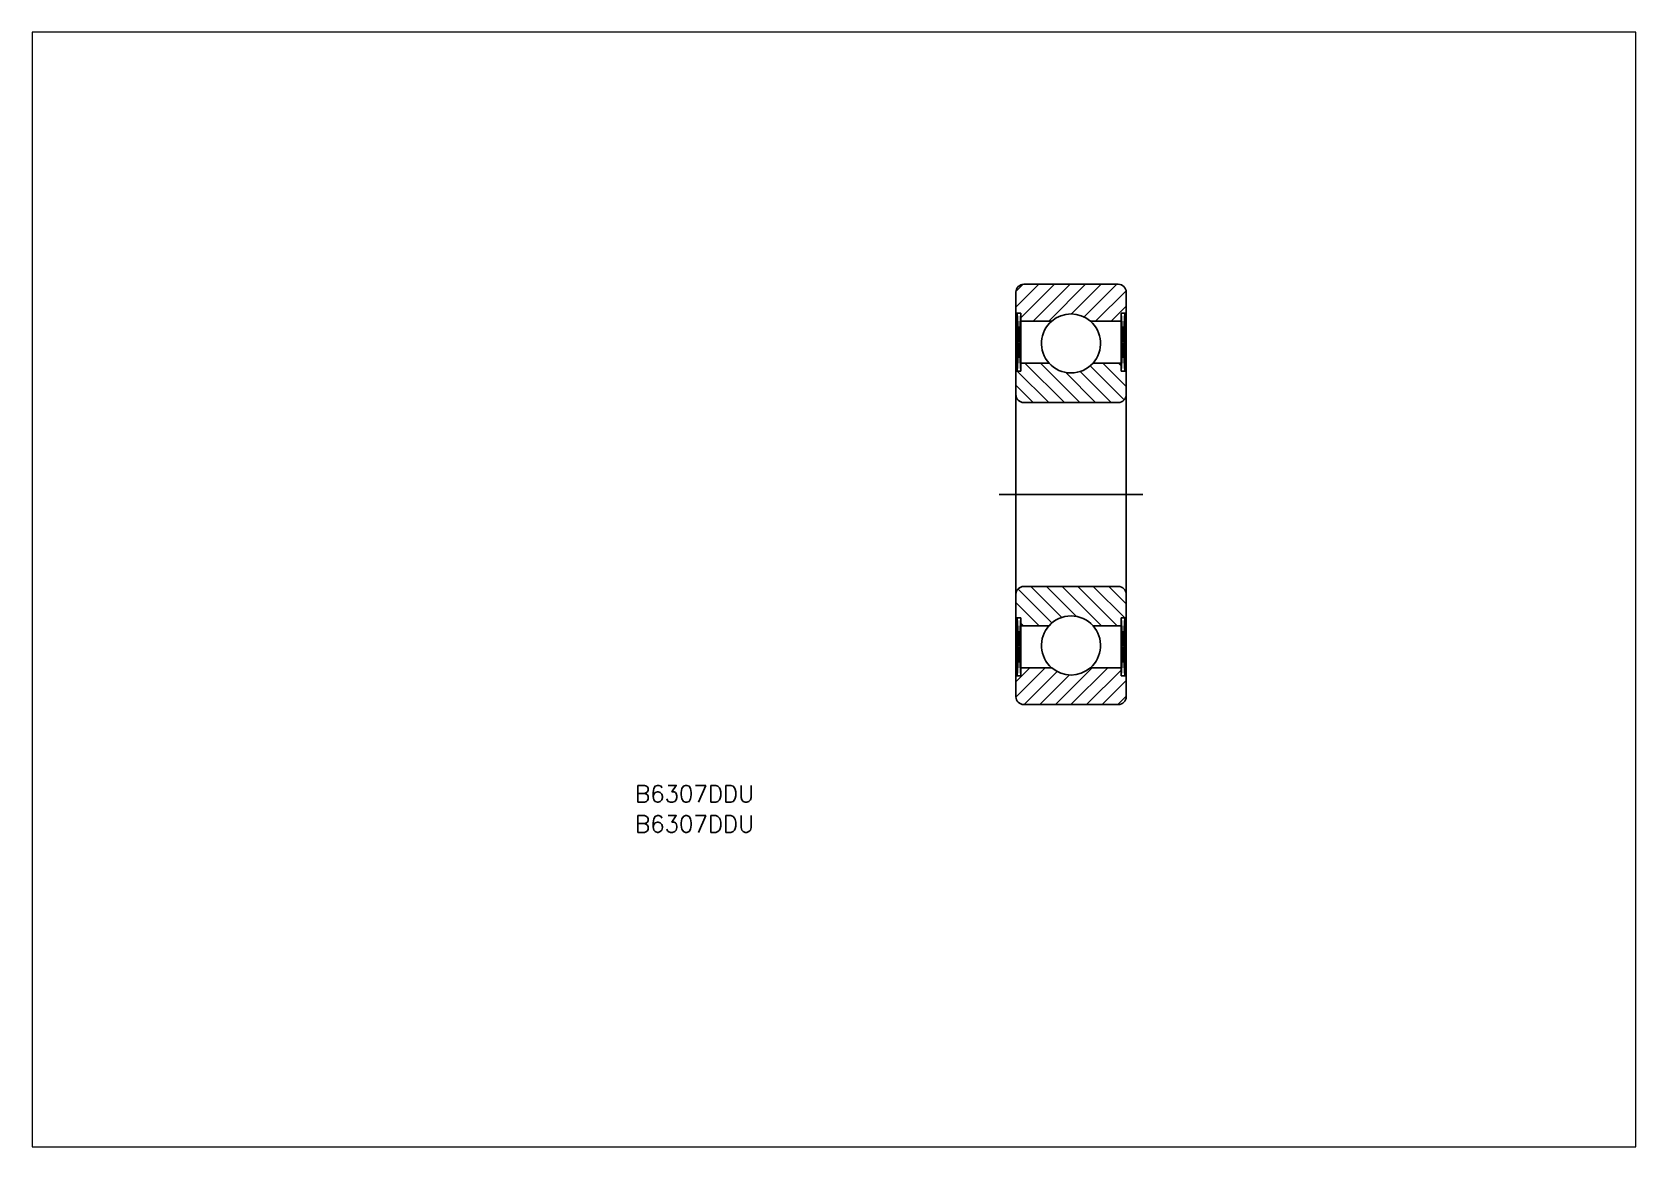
# Paper-space layout 'レイアウト1' of a CAD drawing. Extents: x 1.12 to 10.1, y 0.78 to 7.02.
# The model-space entities are those that its viewports show. They can reach past a viewport. Long polylines and large blocks are cut down to what shows.
import ezdxf

# ---------------------------------------------------------------- set-up
doc = ezdxf.new("R2010")
doc.units = 0
doc.header["$MEASUREMENT"] = 0
doc.linetypes.add('CENTER', pattern=[17.5, 13, -1.5, 1.5, -1.5])
doc.layers.get('0').update_dxf_attribs({"linetype": 'CONTINUOUS'})
doc.layers.add('CENTER', color=1, linetype='CENTER')
doc.styles.get("Standard").update_dxf_attribs({"font": 'txt.shx', "bigfont": '@extfont2.shx'})

msp = doc.modelspace()

# ---------------------------------------------------------------- linework, layer by layer
at = {"color": 3, "linetype": 'Continuous'}
for p, q in [((183.12, 158.73), (187.49, 163.09)), ((183.13, 161.7), (184.51, 163.09)), ((184.09, 156.73), (190.46, 163.09)), ((186.43, 156.09), (193.43, 163.09)), ((189.39, 156.09), (196.39, 163.09)), ((193.74, 157.46), (199.36, 163.09)), ((196.12, 156.88), (202.33, 163.09)), ((198.3, 156.09), (204.1, 161.88)), ((201.27, 156.09), (204.12, 158.94)), ((183.36, 157.62), (184.09, 146.59)), ((184.09, 157.62), (183.36, 146.59)), ((203.16, 157.62), (203.88, 146.59)), ((203.88, 157.62), (203.16, 146.59)), ((189.38, 140.59), (183.38, 146.59)), ((192.35, 140.59), (184.85, 148.09)), ((195.32, 140.59), (187.82, 148.09)), ((203.73, 141.09), (197.25, 147.57)), ((204.12, 143.67), (199.7, 148.09)), ((203.16, 147.6), (202.67, 148.09)), ((186.41, 140.59), (183.12, 143.88)), ((198.29, 140.59), (192.54, 146.35)), ((201.26, 140.59), (195.35, 146.5)), ((189.98, 98.63), (183.51, 105.1)), ((191.89, 99.69), (185.99, 105.59)), ((194.68, 99.87), (188.96, 105.59)), ((199.43, 98.09), (191.93, 105.59)), ((202.39, 98.09), (194.89, 105.59)), ((203.86, 99.59), (197.86, 105.59)), ((204.12, 102.3), (200.83, 105.59)), ((187.55, 98.09), (183.12, 102.51)), ((183.36, 88.57), (184.09, 99.59)), ((184.09, 88.57), (183.36, 99.59)), ((184.58, 98.09), (184.09, 98.58)), ((203.16, 88.57), (203.88, 99.59)), ((203.88, 88.57), (203.16, 99.59)), ((183.12, 87.45), (185.76, 90.09)), ((183.13, 84.49), (188.73, 90.09)), ((184.7, 83.09), (190.98, 89.37)), ((187.67, 83.09), (193.31, 88.73)), ((190.64, 83.09), (197.64, 90.09)), ((193.61, 83.09), (200.61, 90.09)), ((196.58, 83.09), (203.16, 89.67)), ((199.55, 83.09), (204.12, 87.66)), ((202.52, 83.09), (204.12, 84.69))]:
    msp.add_line(p, q, dxfattribs=at)
at = {"color": 7, "linetype": 'Continuous'}
for p, q in [((202.62, 163.09), (184.62, 163.09)), ((183.12, 161.59), (183.12, 157.62)), ((204.12, 157.62), (204.12, 161.59)), ((184.09, 157.62), (183.12, 157.62)), ((183.12, 157.62), (183.12, 146.59)), ((183.36, 146.59), (183.36, 157.62)), ((184.09, 157.62), (184.09, 156.09)), ((184.09, 156.09), (189.94, 156.09)), ((184.09, 148.09), (184.09, 156.09)), ((197.31, 156.09), (203.16, 156.09)), ((203.16, 156.09), (203.16, 157.62)), ((203.16, 157.62), (204.12, 157.62)), ((203.16, 156.09), (203.16, 148.09)), ((203.88, 157.62), (203.88, 146.59)), ((204.12, 157.62), (204.12, 146.59)), ((183.12, 146.59), (183.12, 142.09)), ((183.12, 146.59), (184.09, 146.59)), ((189.43, 148.09), (184.09, 148.09)), ((184.09, 148.09), (184.09, 146.59)), ((203.16, 148.09), (197.82, 148.09)), ((203.16, 146.59), (203.16, 148.09)), ((203.16, 146.59), (204.12, 146.59)), ((204.12, 142.09), (204.12, 146.59)), ((183.12, 142.09), (183.12, 123.09)), ((184.62, 140.59), (202.62, 140.59)), ((204.12, 142.09), (204.12, 123.09)), ((183.12, 104.09), (183.12, 123.09)), ((204.12, 104.09), (204.12, 123.09)), ((183.12, 99.59), (183.12, 104.09)), ((184.62, 105.59), (202.62, 105.59)), ((204.12, 104.09), (204.12, 99.59)), ((183.12, 88.57), (183.12, 99.59)), ((183.12, 99.59), (184.09, 99.59)), ((183.36, 99.59), (183.36, 88.57)), ((184.09, 98.09), (184.09, 99.59)), ((189.43, 98.09), (184.09, 98.09)), ((184.09, 98.09), (184.09, 90.09)), ((203.16, 98.09), (197.82, 98.09)), ((203.16, 99.59), (203.16, 98.09)), ((203.16, 99.59), (204.12, 99.59)), ((203.16, 90.09), (203.16, 98.09)), ((203.88, 88.57), (203.88, 99.59)), ((204.12, 88.57), (204.12, 99.59)), ((183.12, 84.59), (183.12, 88.57)), ((184.09, 88.57), (183.12, 88.57)), ((184.09, 90.09), (189.94, 90.09)), ((184.09, 88.57), (184.09, 90.09)), ((197.31, 90.09), (203.16, 90.09)), ((203.16, 90.09), (203.16, 88.57)), ((203.16, 88.57), (204.12, 88.57)), ((204.12, 88.57), (204.12, 84.59)), ((202.62, 83.09), (184.62, 83.09))]:
    msp.add_line(p, q, dxfattribs=at)
for centre, radius, start, end in [((184.62, 161.59), 1.5, 90, 180), ((202.62, 161.59), 1.5, 0, 90), ((193.62, 151.84), 5.62, 130.9261, 221.8103), ((193.62, 151.84), 5.62, 49.0739, 130.9261), ((193.62, 151.84), 5.62, 318.1897, 49.0739), ((193.62, 151.84), 5.62, 221.8103, 318.1897), ((184.62, 142.09), 1.5, 180, 270), ((202.62, 142.09), 1.5, 270, 0), ((184.62, 104.09), 1.5, 90, 180), ((202.62, 104.09), 1.5, 0, 90), ((193.62, 94.34), 5.63, 138.1897, 229.0739), ((193.62, 94.34), 5.62, 41.8103, 138.1897), ((193.62, 94.34), 5.62, 310.9261, 41.8103), ((193.62, 94.34), 5.62, 229.0739, 310.9261), ((184.62, 84.59), 1.5, 180, 270), ((202.62, 84.59), 1.5, 270, 0)]:
    msp.add_arc(centre, radius, start, end, dxfattribs=at)
at = {"layer": 'CENTER', "color": 1, "linetype": 'CENTER'}
msp.add_line((179.97, 123.09), (207.27, 123.09), dxfattribs=at)

# ---------------------------------------------------------------- texts
at = {"color": 7, "linetype": 'Continuous'}
for p in [(110.64, 64.52), (110.64, 58.76)]:
    msp.add_text('B6307DDU', height=3.2, dxfattribs=at).set_placement(p)

psp = doc.layouts.new('レイアウト1')

# ---------------------------------------------------------------- viewports
at = {"layer": '0', "color": 7, "linetype": 'Continuous', "view_target_point": (148.5, 105)}
psp.add_viewport(center=(5.6137, 3.9021), size=(8.982, 6.243333), view_center_point=(0, 0), view_height=212.214411, dxfattribs=at)

doc.saveas('drawing.dxf')
